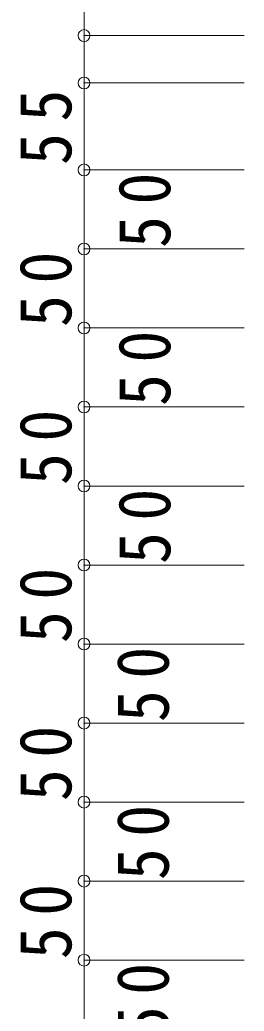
# Model space of a CAD drawing. Units: millimetres at full size, sheet at 1:15. Extents: x -3000 to 2850, y -2151 to 2088.
# Drawn here: x 1532 to 1674, y 569 to 1196 of the extents above; entities that cross this region are included whole.
import ezdxf

# ---------------------------------------------------------------- set-up
doc = ezdxf.new("R2010")
doc.units = ezdxf.units.MM
doc.header["$LTSCALE"] = 15
doc.header["$PDMODE"] = 32
doc.header["$PDSIZE"] = 7.5
doc.layers.add('0-B_寸法', color=7, linetype='Continuous', lineweight=9)
doc.styles.add('ＭＳ ゴシック', font='')
doc.styles.get('ＭＳ ゴシック').set_extended_font_data('MS Gothic')

msp = doc.modelspace()

# ---------------------------------------------------------------- linework, layer by layer
at = {"layer": '0-B_寸法', "color": 3}
for p, q in [((1572.53, 1156.12), (1572.53, 1260.64)), ((1572.53, 1186.12), (1673.81, 1186.12)), ((1572.53, 1101.12), (1572.53, 1156.12)), ((1572.53, 1156.12), (1673.81, 1156.12)), ((1572.53, 1051.12), (1572.53, 1101.12)), ((1572.53, 1101.12), (1673.81, 1101.12)), ((1572.53, 1001.12), (1572.53, 1051.12)), ((1572.53, 1051.12), (1673.81, 1051.12)), ((1572.53, 951.12), (1572.53, 1001.12)), ((1572.53, 1001.12), (1673.81, 1001.12)), ((1572.53, 901.12), (1572.53, 951.12)), ((1572.53, 951.12), (1673.81, 951.12)), ((1572.53, 851.12), (1572.53, 901.12)), ((1572.53, 901.12), (1673.81, 901.12)), ((1572.53, 801.12), (1572.53, 851.12)), ((1572.53, 851.12), (1673.81, 851.12)), ((1572.53, 801.12), (1572.53, 751.12)), ((1572.53, 801.12), (1673.81, 801.12)), ((1572.53, 801.12), (1673.81, 801.12)), ((1572.53, 801.12), (1673.81, 801.12)), ((1572.53, 751.12), (1572.53, 701.12)), ((1572.53, 751.12), (1673.81, 751.12)), ((1572.53, 701.12), (1572.53, 651.12)), ((1572.53, 701.12), (1673.81, 701.12)), ((1572.53, 651.12), (1572.53, 601.12)), ((1572.53, 651.12), (1673.81, 651.12)), ((1572.53, 601.12), (1572.53, 551.12)), ((1572.53, 601.12), (1673.81, 601.12))]:
    msp.add_line(p, q, dxfattribs=at)
for p in [(1572.53, 1186.12), (1572.53, 1156.12), (1572.53, 1101.12), (1572.53, 1051.12), (1572.53, 1001.12), (1572.53, 951.12), (1572.53, 901.12), (1572.53, 851.12), (1572.53, 801.12), (1572.53, 751.12), (1572.53, 701.12), (1572.53, 651.12), (1572.53, 601.12)]:
    msp.add_point(p, dxfattribs=at)

# ---------------------------------------------------------------- texts
at = {"layer": '0-B_寸法', "char_height": 32.99, "attachment_point": 7, "rotation": 90, "style": 'ＭＳ ゴシック'}
for s, insert in [('\\T1.36;\\W0.9;55', (1565.03, 1104.24)), ('\\T1.36;\\W0.9;50', (1627.6, 1051.74)), ('\\T1.36;\\W0.9;50', (1565.03, 1001.74)), ('\\T1.36;\\W0.9;50', (1627.6, 951.74)), ('\\T1.36;\\W0.9;50', (1565.03, 901.74)), ('\\T1.36;\\W0.9;50', (1627.6, 851.74)), ('\\T1.36;\\W0.9;50', (1565.03, 801.74)), ('\\T1.36;\\W0.9;50', (1626.62, 751.74)), ('\\T1.36;\\W0.9;50', (1565.03, 701.74)), ('\\T1.36;\\W0.9;50', (1626.62, 651.74)), ('\\T1.36;\\W0.9;50', (1565.03, 601.74)), ('\\T1.36;\\W0.9;50', (1626.62, 551.74))]:
    msp.add_mtext(s, dxfattribs=dict(at, insert=insert))

doc.saveas('drawing.dxf')
